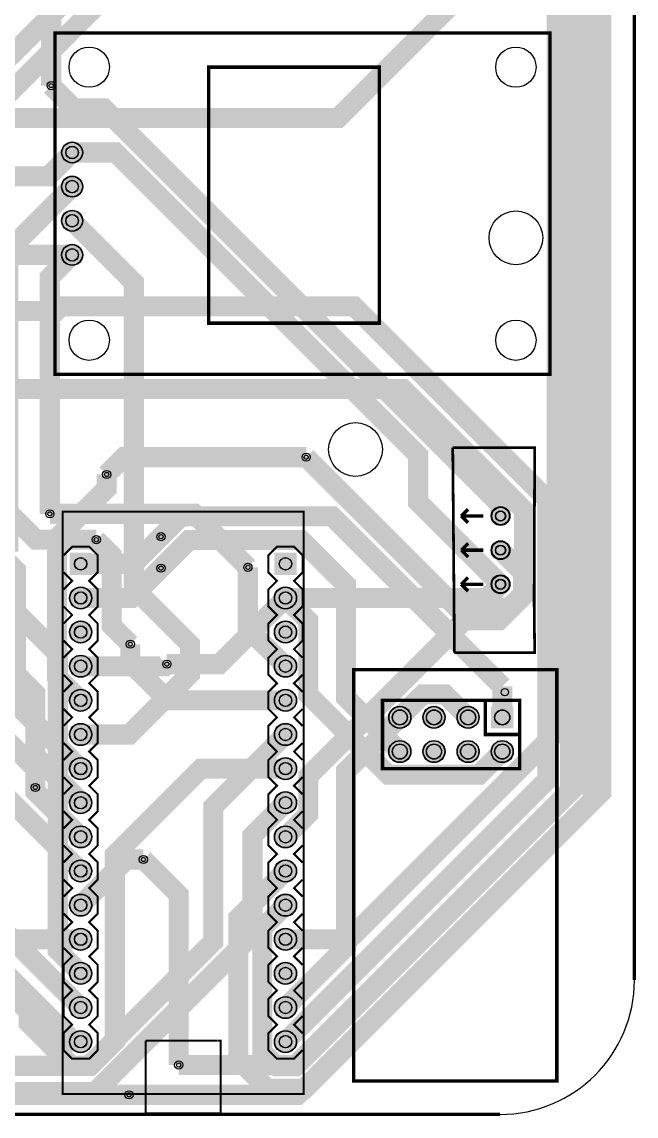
# Model space of a CAD drawing. Header units: millimetres. Extents: x 47 to 252, y 53 to 192.
# Drawn here: x 206.7 to 252.4, y 53.4 to 134.8 of the extents above; entities that cross this region are included whole.
import ezdxf

# ---------------------------------------------------------------- set-up
doc = ezdxf.new("R2010")
doc.units = ezdxf.units.MM
for name, color, linetype, true_color in [('BoardOutLine', 7, 'Continuous', 0xff00ff), ('BottomLayer', 7, 'Continuous', 0x0000ff), ('BottomSolderMaskLayer', 7, 'Continuous', 0xaa00ff), ('Document', 7, 'Continuous', 0xffffff), ('Hole', 7, 'Continuous', 0x222222), ('Multi-Layer', 7, 'Continuous', 0xc0c0c0), ('TopLayer', 7, 'Continuous', 0xff0000), ('TopSilkLayer', 7, 'Continuous', 0xffcc00), ('TopSolderMaskLayer', 7, 'Continuous', 0x800080)]:
    doc.layers.add(name, color=color, linetype=linetype, true_color=true_color)

msp = doc.modelspace()

# ---------------------------------------------------------------- hatches: boundary and pattern name
at = {"layer": 'BottomSolderMaskLayer'}
for points in [[(209.652, 125.095, 1), (211.227, 125.095, 1)], [(209.652, 122.555, 1), (211.227, 122.555, 1)], [(209.652, 120.015, 1), (211.227, 120.015, 1)], [(209.652, 117.475, 1), (211.227, 117.475, 1)], [(241.618, 98.044, 1), (243.015, 98.044, 1)], [(241.618, 95.504, 1), (243.015, 95.504, 1)], [(210.249, 93.663), (210.249, 95.314), (211.9, 95.314), (211.9, 93.663)], [(225.489, 93.663), (225.489, 95.314), (227.14, 95.314), (227.14, 93.663)], [(241.618, 92.964, 1), (243.015, 92.964, 1)], [(210.249, 91.948, 1), (211.9, 91.948, 1)], [(225.489, 91.948, 1), (227.14, 91.948, 1)], [(210.249, 89.408, 1), (211.9, 89.408, 1)], [(225.489, 89.408, 1), (227.14, 89.408, 1)], [(210.249, 86.868, 1), (211.9, 86.868, 1)], [(225.489, 86.868, 1), (227.14, 86.868, 1)], [(210.249, 84.328, 1), (211.9, 84.328, 1)], [(225.489, 84.328, 1), (227.14, 84.328, 1)], [(233.998, 83.058, 1), (235.649, 83.058, 1)], [(236.538, 83.058, 1), (238.189, 83.058, 1)], [(239.078, 83.058, 1), (240.729, 83.058, 1)], [(243.269, 82.233), (241.618, 82.233), (241.618, 83.884), (243.269, 83.884)], [(210.249, 81.788, 1), (211.9, 81.788, 1)], [(225.489, 81.788, 1), (227.14, 81.788, 1)], [(233.998, 80.518, 1), (235.649, 80.518, 1)], [(236.538, 80.518, 1), (238.189, 80.518, 1)], [(239.078, 80.518, 1), (240.729, 80.518, 1)], [(241.618, 80.518, 1), (243.269, 80.518, 1)], [(210.249, 79.248, 1), (211.9, 79.248, 1)], [(225.489, 79.248, 1), (227.14, 79.248, 1)], [(210.249, 76.708, 1), (211.9, 76.708, 1)], [(225.489, 76.708, 1), (227.14, 76.708, 1)], [(210.249, 74.168, 1), (211.9, 74.168, 1)], [(225.489, 74.168, 1), (227.14, 74.168, 1)], [(210.249, 71.628, 1), (211.9, 71.628, 1)], [(225.489, 71.628, 1), (227.14, 71.628, 1)], [(210.249, 69.088, 1), (211.9, 69.088, 1)], [(225.489, 69.088, 1), (227.14, 69.088, 1)], [(210.249, 66.548, 1), (211.9, 66.548, 1)], [(225.489, 66.548, 1), (227.14, 66.548, 1)], [(210.249, 64.008, 1), (211.9, 64.008, 1)], [(225.489, 64.008, 1), (227.14, 64.008, 1)], [(210.249, 61.468, 1), (211.9, 61.468, 1)], [(225.489, 61.468, 1), (227.14, 61.468, 1)], [(210.249, 58.928, 1), (211.9, 58.928, 1)], [(225.489, 58.928, 1), (227.14, 58.928, 1)]]:
    msp.add_hatch(color=256, dxfattribs=at).paths.add_polyline_path(points)
at = {"layer": 'Document'}
for points in [[(227.594, 98.308), (227.594, 55.108), (221.544, 55.108), (221.544, 55.008), (227.594, 55.008), (227.694, 55.108), (227.694, 98.358), (227.644, 98.408), (209.744, 98.408), (209.694, 98.358), (209.694, 55.058), (209.744, 55.008), (215.794, 55.008), (215.794, 55.108), (209.794, 55.108), (209.794, 98.308), (227.544, 98.308)], [(215.844, 55.058), (215.844, 53.608), (215.894, 53.558), (221.494, 53.558), (221.544, 53.608), (221.544, 59.008), (221.494, 59.058), (215.894, 59.058), (215.844, 59.008), (215.844, 55.108), (215.944, 55.108), (215.944, 58.908), (215.994, 58.958), (221.394, 58.958), (221.444, 58.908), (221.444, 53.658), (215.994, 53.658), (215.944, 53.708), (215.944, 55.058), (215.944, 55.058)]]:
    msp.add_hatch(color=256, dxfattribs=at).paths.add_polyline_path(points)
at = {"layer": 'Multi-Layer'}
for points in [[(209.677, 125.095, 1), (211.201, 125.095, 1)], [(209.677, 122.555, 1), (211.201, 122.555, 1)], [(209.677, 120.015, 1), (211.201, 120.015, 1)], [(209.677, 117.475, 1), (211.201, 117.475, 1)], [(241.669, 98.044, 1), (242.964, 98.044, 1)], [(241.669, 95.504, 1), (242.964, 95.504, 1)], [(210.274, 93.688), (210.274, 95.288), (211.874, 95.288), (211.874, 93.688)], [(225.514, 93.688), (225.514, 95.288), (227.114, 95.288), (227.114, 93.688)], [(241.669, 92.964, 1), (242.964, 92.964, 1)], [(210.274, 91.948, 1), (211.874, 91.948, 1)], [(225.514, 91.948, 1), (227.114, 91.948, 1)], [(210.274, 89.408, 1), (211.874, 89.408, 1)], [(225.514, 89.408, 1), (227.114, 89.408, 1)], [(210.274, 86.868, 1), (211.874, 86.868, 1)], [(225.514, 86.868, 1), (227.114, 86.868, 1)], [(210.274, 84.328, 1), (211.874, 84.328, 1)], [(225.514, 84.328, 1), (227.114, 84.328, 1)], [(234.023, 83.058, 1), (235.623, 83.058, 1)], [(236.563, 83.058, 1), (238.163, 83.058, 1)], [(239.103, 83.058, 1), (240.703, 83.058, 1)], [(243.243, 82.258), (241.643, 82.258), (241.643, 83.858), (243.243, 83.858)], [(210.274, 81.788, 1), (211.874, 81.788, 1)], [(225.514, 81.788, 1), (227.114, 81.788, 1)], [(234.023, 80.518, 1), (235.623, 80.518, 1)], [(236.563, 80.518, 1), (238.163, 80.518, 1)], [(239.103, 80.518, 1), (240.703, 80.518, 1)], [(241.643, 80.518, 1), (243.243, 80.518, 1)], [(210.274, 79.248, 1), (211.874, 79.248, 1)], [(225.514, 79.248, 1), (227.114, 79.248, 1)], [(210.274, 76.708, 1), (211.874, 76.708, 1)], [(225.514, 76.708, 1), (227.114, 76.708, 1)], [(210.274, 74.168, 1), (211.874, 74.168, 1)], [(225.514, 74.168, 1), (227.114, 74.168, 1)], [(210.274, 71.628, 1), (211.874, 71.628, 1)], [(225.514, 71.628, 1), (227.114, 71.628, 1)], [(210.274, 69.088, 1), (211.874, 69.088, 1)], [(225.514, 69.088, 1), (227.114, 69.088, 1)], [(210.274, 66.548, 1), (211.874, 66.548, 1)], [(225.514, 66.548, 1), (227.114, 66.548, 1)], [(210.274, 64.008, 1), (211.874, 64.008, 1)], [(225.514, 64.008, 1), (227.114, 64.008, 1)], [(210.274, 61.468, 1), (211.874, 61.468, 1)], [(225.514, 61.468, 1), (227.114, 61.468, 1)], [(210.274, 58.928, 1), (211.874, 58.928, 1)], [(225.514, 58.928, 1), (227.114, 58.928, 1)]]:
    msp.add_hatch(color=256, dxfattribs=at).paths.add_polyline_path(points)
at = {"layer": 'TopSolderMaskLayer'}
for points in [[(209.652, 125.095, 1), (211.227, 125.095, 1)], [(209.652, 122.555, 1), (211.227, 122.555, 1)], [(209.652, 120.015, 1), (211.227, 120.015, 1)], [(209.652, 117.475, 1), (211.227, 117.475, 1)], [(241.618, 98.044, 1), (243.015, 98.044, 1)], [(241.618, 95.504, 1), (243.015, 95.504, 1)], [(210.249, 93.663), (210.249, 95.314), (211.9, 95.314), (211.9, 93.663)], [(225.489, 93.663), (225.489, 95.314), (227.14, 95.314), (227.14, 93.663)], [(241.618, 92.964, 1), (243.015, 92.964, 1)], [(210.249, 91.948, 1), (211.9, 91.948, 1)], [(225.489, 91.948, 1), (227.14, 91.948, 1)], [(210.249, 89.408, 1), (211.9, 89.408, 1)], [(225.489, 89.408, 1), (227.14, 89.408, 1)], [(210.249, 86.868, 1), (211.9, 86.868, 1)], [(225.489, 86.868, 1), (227.14, 86.868, 1)], [(210.249, 84.328, 1), (211.9, 84.328, 1)], [(225.489, 84.328, 1), (227.14, 84.328, 1)], [(233.998, 83.058, 1), (235.649, 83.058, 1)], [(236.538, 83.058, 1), (238.189, 83.058, 1)], [(239.078, 83.058, 1), (240.729, 83.058, 1)], [(243.269, 82.233), (241.618, 82.233), (241.618, 83.884), (243.269, 83.884)], [(210.249, 81.788, 1), (211.9, 81.788, 1)], [(225.489, 81.788, 1), (227.14, 81.788, 1)], [(233.998, 80.518, 1), (235.649, 80.518, 1)], [(236.538, 80.518, 1), (238.189, 80.518, 1)], [(239.078, 80.518, 1), (240.729, 80.518, 1)], [(241.618, 80.518, 1), (243.269, 80.518, 1)], [(210.249, 79.248, 1), (211.9, 79.248, 1)], [(225.489, 79.248, 1), (227.14, 79.248, 1)], [(210.249, 76.708, 1), (211.9, 76.708, 1)], [(225.489, 76.708, 1), (227.14, 76.708, 1)], [(210.249, 74.168, 1), (211.9, 74.168, 1)], [(225.489, 74.168, 1), (227.14, 74.168, 1)], [(210.249, 71.628, 1), (211.9, 71.628, 1)], [(225.489, 71.628, 1), (227.14, 71.628, 1)], [(210.249, 69.088, 1), (211.9, 69.088, 1)], [(225.489, 69.088, 1), (227.14, 69.088, 1)], [(210.249, 66.548, 1), (211.9, 66.548, 1)], [(225.489, 66.548, 1), (227.14, 66.548, 1)], [(210.249, 64.008, 1), (211.9, 64.008, 1)], [(225.489, 64.008, 1), (227.14, 64.008, 1)], [(210.249, 61.468, 1), (211.9, 61.468, 1)], [(225.489, 61.468, 1), (227.14, 61.468, 1)], [(210.249, 58.928, 1), (211.9, 58.928, 1)], [(225.489, 58.928, 1), (227.14, 58.928, 1)]]:
    msp.add_hatch(color=256, dxfattribs=at).paths.add_polyline_path(points)

# ---------------------------------------------------------------- linework, layer by layer
at = {"layer": 'BoardOutLine', "const_width": 0.254}
for points in [[(252.277, 181.516), (252.277, 63.516)], [(242.277, 53.516), (57.277, 53.516)]]:
    msp.add_lwpolyline(points, dxfattribs=at)
at = {"layer": 'BoardOutLine'}
msp.add_arc((242.277, 63.516), 10, 270, 0, dxfattribs=at)
at = {"layer": 'BottomLayer', "const_width": 1.5}
for points in [[(226.314, 71.628), (222.804, 68.118), (222.804, 57.588), (224.963, 55.429), (227.762, 55.429), (249.806, 77.473), (249.806, 171.524), (243.734, 177.596), (239.925, 177.596), (229.087, 188.435), (132.012, 188.435), (114.955, 171.378), (114.955, 168.027), (108.268, 161.339), (108.268, 149.098)], [(228.442, 186.74), (228.442, 182.874), (248.152, 163.163), (248.152, 78.172), (227.09, 57.11), (225.666, 57.11), (224.585, 58.191), (224.585, 67.359), (226.314, 69.088)], [(173.101, 170.18), (173.375, 170.18), (187.226, 184.031), (221.785, 184.031), (246.486, 159.33), (246.486, 81.984), (231.051, 66.548), (226.314, 66.548)], [(205.656, 132.08), (233.735, 160.159), (235.92, 160.159)], [(202.008, 125.481), (202.008, 125.771), (233.747, 157.509), (243.077, 157.509)], [(242.316, 98.044), (242.316, 98.86), (212.796, 128.38), (210.571, 128.38), (208.876, 130.075)], [(210.439, 125.095), (213.667, 125.095), (236.189, 102.573), (236.189, 99.091), (242.316, 92.964)], [(210.439, 122.555), (205.697, 117.813), (205.697, 95.393)], [(211.074, 81.788), (214.696, 81.788), (219.205, 86.297), (219.205, 88.498), (215.032, 92.671), (215.032, 115.422), (210.439, 120.015)], [(210.439, 117.475), (208.782, 115.817), (208.782, 98.205)], [(242.316, 95.504), (244.002, 93.819), (244.002, 92.238), (242.971, 91.207), (239.07, 91.207), (227.856, 102.421)], [(211.074, 84.328), (209.309, 86.094), (209.309, 96.393), (213.004, 100.088), (213.004, 101.138)], [(211.074, 76.708), (211.074, 76.813), (208.152, 79.736), (207.203, 79.736), (189.825, 97.113), (189.825, 97.957)], [(242.443, 85.359), (229.781, 98.022), (218.566, 98.022), (217.051, 96.506)], [(214.764, 88.507), (213.378, 89.893), (213.378, 95.148), (212.24, 96.287)], [(234.823, 80.518), (230.823, 84.518), (230.823, 92.917), (227.485, 96.255), (219.138, 96.255), (217.051, 94.168)], [(211.074, 79.248), (206.263, 84.06), (206.263, 94), (205.697, 94.566)], [(226.314, 86.868), (223.517, 89.665), (223.517, 94.227)], [(211.074, 71.628), (204.307, 78.395), (204.307, 79.987), (191.158, 93.136)], [(226.314, 91.948), (228.019, 90.244), (228.019, 84.741), (233.966, 78.794), (240.719, 78.794), (242.443, 80.518)], [(211.074, 66.548), (205.3, 66.548), (182.059, 89.789), (181.033, 89.789)], [(211.074, 86.868), (211.089, 86.854), (217.315, 86.854), (217.482, 87.02)], [(234.823, 83.058), (236.536, 84.771), (238.191, 84.771), (239.903, 83.058)], [(242.443, 83.058), (242.443, 85.359)], [(226.314, 79.248), (220.03, 79.248), (213.614, 72.832), (213.614, 58.94), (211.809, 57.135), (205.28, 57.135), (201.931, 60.484)], [(211.074, 74.168), (207.702, 77.54), (207.702, 77.846)], [(211.074, 58.928), (210.581, 58.928), (192.395, 77.114)], [(215.742, 72.486), (218.37, 69.859), (218.37, 57.196)], [(179.477, 67.816), (179.477, 66.867), (191.375, 54.97), (214.672, 54.97)]]:
    msp.add_lwpolyline(points, dxfattribs=at)
at = {"layer": 'BottomSolderMaskLayer'}
for centre, radius in [((210.439, 125.095), 0.787), ((210.439, 125.095), 0.472), ((210.439, 122.555), 0.787), ((210.439, 122.555), 0.472), ((210.439, 120.015), 0.787), ((210.439, 120.015), 0.472), ((210.439, 117.475), 0.787), ((210.439, 117.475), 0.472), ((242.316, 98.044), 0.699), ((242.316, 98.044), 0.383), ((242.316, 95.504), 0.699), ((242.316, 95.504), 0.383), ((211.074, 94.488), 0.464), ((226.314, 94.488), 0.464), ((242.316, 92.964), 0.699), ((242.316, 92.964), 0.383), ((211.074, 91.948), 0.825), ((211.074, 91.948), 0.464), ((226.314, 91.948), 0.825), ((226.314, 91.948), 0.464), ((211.074, 89.408), 0.825), ((211.075, 89.409), 0.464), ((226.314, 89.408), 0.825), ((226.314, 89.408), 0.464), ((211.074, 86.868), 0.825), ((211.074, 86.868), 0.464), ((226.314, 86.868), 0.825), ((226.315, 86.868), 0.464), ((211.074, 84.328), 0.825), ((211.075, 84.329), 0.464), ((226.314, 84.328), 0.825), ((226.314, 84.328), 0.464), ((234.823, 83.058), 0.825), ((237.363, 83.058), 0.825), ((239.903, 83.058), 0.825), ((234.823, 83.058), 0.567), ((237.363, 83.058), 0.567), ((239.903, 83.058), 0.567), ((242.443, 83.058), 0.567), ((211.074, 81.788), 0.825), ((211.074, 81.788), 0.464), ((226.314, 81.788), 0.825), ((226.315, 81.788), 0.464), ((234.823, 80.518), 0.825), ((234.823, 80.518), 0.567), ((237.363, 80.518), 0.825), ((237.363, 80.518), 0.567), ((239.903, 80.518), 0.825), ((239.903, 80.518), 0.567), ((242.443, 80.518), 0.825), ((242.443, 80.518), 0.567), ((211.074, 79.248), 0.825), ((226.314, 79.248), 0.825), ((211.075, 79.249), 0.464), ((226.314, 79.248), 0.464), ((211.074, 76.708), 0.825), ((226.314, 76.708), 0.825), ((211.074, 76.708), 0.464), ((226.315, 76.708), 0.464), ((211.074, 74.168), 0.825), ((226.314, 74.168), 0.825), ((211.075, 74.169), 0.464), ((226.314, 74.168), 0.464), ((211.074, 71.628), 0.825), ((211.074, 71.628), 0.464), ((226.314, 71.628), 0.825), ((226.315, 71.628), 0.464), ((211.074, 69.088), 0.825), ((211.075, 69.089), 0.464), ((226.314, 69.088), 0.825), ((226.314, 69.088), 0.464), ((211.074, 66.548), 0.825), ((211.074, 66.548), 0.464), ((226.314, 66.548), 0.825), ((226.315, 66.548), 0.464), ((211.074, 64.008), 0.825), ((211.075, 64.009), 0.464), ((226.314, 64.008), 0.825), ((226.314, 64.008), 0.464), ((211.074, 61.468), 0.825), ((211.074, 61.468), 0.464), ((226.314, 61.468), 0.825), ((226.315, 61.468), 0.464), ((211.074, 58.928), 0.825), ((226.314, 58.928), 0.825), ((211.074, 58.928), 0.464), ((226.314, 58.928), 0.464)]:
    msp.add_circle(centre, radius, dxfattribs=at)
at = {"layer": 'Hole'}
for centre in [(208.876, 130.075), (227.856, 102.421), (213.004, 101.138), (208.782, 98.205), (212.24, 96.287), (217.051, 96.506), (217.051, 94.168), (223.517, 94.227), (214.764, 88.507), (217.482, 87.02), (207.702, 77.846), (215.742, 72.486), (218.37, 57.196), (214.672, 54.97)]:
    msp.add_circle(centre, 0.153, dxfattribs=at)
at = {"layer": 'Multi-Layer'}
for centre, radius in [((211.709, 131.445), 1.5), ((243.459, 131.445), 1.5), ((208.876, 130.075), 0.305), ((210.439, 125.095), 0.762), ((210.439, 125.095), 0.457), ((210.439, 122.555), 0.762), ((210.439, 122.555), 0.457), ((210.439, 120.015), 0.762), ((243.459, 118.745), 2), ((210.439, 120.015), 0.457), ((210.439, 117.475), 0.762), ((210.439, 117.475), 0.457), ((211.709, 111.125), 1.5), ((243.459, 111.125), 1.5), ((231.521, 102.997), 2), ((227.856, 102.421), 0.305), ((213.004, 101.138), 0.305), ((242.316, 98.044), 0.648), ((208.782, 98.205), 0.305), ((242.316, 98.044), 0.356), ((212.24, 96.287), 0.305), ((217.051, 96.506), 0.305), ((242.316, 95.504), 0.648), ((242.316, 95.504), 0.356), ((211.074, 94.488), 0.45), ((217.051, 94.168), 0.305), ((223.517, 94.227), 0.305), ((226.314, 94.488), 0.45), ((242.316, 92.964), 0.648), ((242.316, 92.964), 0.356), ((211.074, 91.948), 0.8), ((211.074, 91.948), 0.45), ((226.314, 91.948), 0.8), ((226.314, 91.948), 0.45), ((211.074, 89.408), 0.8), ((211.075, 89.409), 0.45), ((226.314, 89.408), 0.8), ((226.314, 89.408), 0.45), ((214.764, 88.507), 0.305), ((211.074, 86.868), 0.8), ((211.074, 86.868), 0.45), ((217.482, 87.02), 0.305), ((226.314, 86.868), 0.8), ((226.315, 86.868), 0.45), ((211.074, 84.328), 0.8), ((211.075, 84.329), 0.45), ((226.314, 84.328), 0.8), ((226.314, 84.328), 0.45), ((234.823, 83.058), 0.8), ((234.823, 83.058), 0.55), ((237.363, 83.058), 0.8), ((237.363, 83.058), 0.55), ((239.903, 83.058), 0.8), ((239.903, 83.058), 0.55), ((242.443, 83.058), 0.55), ((211.074, 81.788), 0.8), ((226.314, 81.788), 0.8), ((211.074, 81.788), 0.45), ((226.315, 81.788), 0.45), ((234.823, 80.518), 0.8), ((234.823, 80.518), 0.55), ((237.363, 80.518), 0.8), ((237.363, 80.518), 0.55), ((239.903, 80.518), 0.8), ((239.903, 80.518), 0.55), ((242.443, 80.518), 0.8), ((242.443, 80.518), 0.55), ((211.074, 79.248), 0.8), ((226.314, 79.248), 0.8), ((211.075, 79.249), 0.45), ((226.314, 79.248), 0.45), ((207.702, 77.846), 0.305), ((211.074, 76.708), 0.8), ((226.314, 76.708), 0.8), ((211.074, 76.708), 0.45), ((226.315, 76.708), 0.45), ((211.074, 74.168), 0.8), ((226.314, 74.168), 0.8), ((211.075, 74.169), 0.45), ((226.314, 74.168), 0.45), ((215.742, 72.486), 0.305), ((211.074, 71.628), 0.8), ((211.074, 71.628), 0.45), ((226.314, 71.628), 0.8), ((226.315, 71.628), 0.45), ((211.074, 69.088), 0.8), ((211.075, 69.089), 0.45), ((226.314, 69.088), 0.8), ((226.314, 69.088), 0.45), ((211.074, 66.548), 0.8), ((211.074, 66.548), 0.45), ((226.314, 66.548), 0.8), ((226.315, 66.548), 0.45), ((211.074, 64.008), 0.8), ((211.075, 64.009), 0.45), ((226.314, 64.008), 0.8), ((226.314, 64.008), 0.45), ((211.074, 61.468), 0.8), ((211.074, 61.468), 0.45), ((226.314, 61.468), 0.8), ((226.315, 61.468), 0.45), ((211.074, 58.928), 0.8), ((226.314, 58.928), 0.8), ((211.074, 58.928), 0.45), ((226.314, 58.928), 0.45), ((218.37, 57.196), 0.305), ((214.672, 54.97), 0.305)]:
    msp.add_circle(centre, radius, dxfattribs=at)
at = {"layer": 'TopLayer', "const_width": 1.5}
for points in [[(187.89, 163.498), (226.45, 163.498), (249.181, 140.767), (249.181, 76.916), (227.235, 54.97), (214.672, 54.97)], [(191.432, 157.353), (193.879, 159.8), (227.762, 159.8), (247.501, 140.061), (247.501, 77.62), (227.076, 57.196), (218.37, 57.196)], [(226.314, 58.928), (245.812, 78.425), (245.812, 99.244), (231.409, 113.646), (209.614, 113.646), (209.269, 113.301), (150.243, 113.301), (118.409, 145.136), (97.567, 145.136)], [(186.52, 142.087), (187.233, 142.8), (204.614, 142.8), (208.876, 138.539), (208.876, 130.075)], [(226.314, 74.168), (228.02, 75.874), (228.02, 78.69), (239.616, 90.286), (242.194, 90.286), (244.072, 92.164), (244.072, 98.483), (235.06, 107.495), (146.384, 107.495), (129.514, 124.365), (129.514, 125.083), (112.505, 142.092), (89.446, 142.092)], [(243.077, 140.509), (230.224, 127.656), (184.933, 127.656), (182.759, 125.481)], [(210.439, 117.475), (183.233, 117.475), (177.854, 122.854), (177.854, 129.191), (180.181, 131.517), (180.181, 132.588)], [(197.826, 125.021), (199.52, 123.327), (208.672, 123.327), (210.439, 125.095)], [(115.768, 92.446), (124.134, 100.812), (144.611, 100.812), (147.243, 103.445), (200.594, 103.445), (207.752, 96.287), (212.24, 96.287)], [(213.004, 101.138), (214.287, 102.421), (227.856, 102.421)], [(207.702, 77.846), (207.702, 84.838), (192.523, 100.018)], [(223.517, 94.227), (219.539, 98.205), (208.782, 98.205)], [(217.051, 96.506), (215.032, 94.488), (213.375, 94.488)], [(211.074, 94.488), (213.375, 94.488)], [(211.074, 91.948), (214.831, 91.948), (217.051, 94.168)], [(211.074, 64.008), (209.37, 65.712), (209.37, 87.78), (204.235, 92.915)], [(242.316, 92.964), (241.3, 91.948), (226.314, 91.948)], [(217.482, 87.02), (221.387, 87.02), (226.314, 91.948)], [(226.314, 84.328), (217.562, 84.328), (214.764, 87.126), (214.764, 88.507)], [(211.074, 61.468), (204.609, 67.934), (204.609, 84.669)], [(226.314, 61.468), (230.819, 65.973), (230.819, 79.054), (234.823, 83.058)], [(170.307, 74.676), (193.696, 74.676), (207.199, 61.172), (207.199, 60.324), (210.398, 57.125), (211.681, 57.125), (220.941, 66.385), (220.941, 76.415), (226.314, 81.788)], [(158.521, 61.216), (158.521, 59.951), (163.304, 55.168), (212.139, 55.168), (223.865, 66.894), (223.865, 74.259), (226.314, 76.708)], [(215.742, 72.486), (214.472, 72.486), (211.074, 69.088)]]:
    msp.add_lwpolyline(points, dxfattribs=at)
at = {"layer": 'TopSilkLayer'}
for points, const_width in [([(245.999, 133.985), (245.999, 108.585), (209.169, 108.585), (209.169, 133.985), (245.999, 133.985)], 0.254), ([(233.299, 131.445), (233.299, 112.395), (220.599, 112.395), (220.599, 131.445), (233.299, 131.445)], 0.254), ([(209.728, 55.042), (209.728, 98.374), (227.661, 98.374), (227.661, 55.042), (209.728, 55.042)], 0.152), ([(231.394, 56.007), (231.394, 86.614), (246.507, 86.614), (246.507, 56.007), (231.394, 56.007)], 0.254), ([(243.733, 81.388), (243.733, 79.238), (233.533, 79.238), (233.533, 84.338), (243.733, 84.338), (243.733, 81.388)], 0.254)]:
    msp.add_lwpolyline(points, close=True, dxfattribs=dict(at, const_width=const_width))
for points, const_width in [([(238.76, 103.124), (238.887, 87.884)], 0.203), ([(238.887, 87.884), (244.856, 87.884), (244.816, 91.694), (244.856, 103.124), (238.76, 103.124)], 0.203), ([(239.395, 98.044), (239.903, 98.552)], 0.254), ([(239.395, 98.044), (239.903, 97.536)], 0.254), ([(241.046, 98.044), (239.395, 98.044)], 0.254), ([(239.395, 95.504), (239.903, 96.012)], 0.254), ([(209.805, 65.914), (210.44, 65.279), (209.805, 64.644), (209.805, 63.373), (210.44, 62.738), (209.805, 62.103), (209.805, 60.833), (210.44, 60.198), (209.805, 59.563), (209.805, 58.293), (210.44, 57.658), (211.71, 57.658), (212.345, 58.293), (212.345, 59.563), (211.71, 60.198), (212.345, 60.833), (212.345, 62.103), (211.71, 62.738), (212.345, 63.373), (212.345, 64.644), (211.71, 65.279), (212.345, 65.914), (212.345, 67.184), (211.71, 67.819), (212.345, 68.454), (212.345, 69.724), (211.71, 70.359), (212.345, 70.994), (212.345, 72.264), (211.71, 72.899), (212.345, 73.534), (212.345, 74.804), (211.71, 75.439), (212.345, 76.074), (212.345, 77.344), (211.71, 77.979), (212.345, 78.614), (212.345, 79.884), (211.71, 80.519), (212.345, 81.154), (212.345, 82.424), (211.71, 83.059), (212.345, 83.694), (212.345, 84.964), (211.71, 85.599), (212.345, 86.234), (212.345, 87.504), (211.71, 88.139), (212.345, 88.774), (212.345, 90.043), (211.71, 90.678), (212.345, 91.313), (212.345, 92.583), (211.71, 93.218), (212.345, 93.853), (212.345, 95.123), (211.71, 95.758), (210.44, 95.758), (209.805, 95.123)], 0.152), ([(227.584, 95.123), (226.949, 95.758), (225.679, 95.758), (225.044, 95.123)], 0.152), ([(227.584, 87.502), (226.949, 88.137), (227.584, 88.773), (227.584, 90.043), (226.949, 90.678), (227.584, 91.313), (227.584, 92.583), (226.949, 93.218), (227.584, 93.853), (227.584, 95.123), (226.949, 95.758), (225.679, 95.758), (225.044, 95.123), (225.044, 93.853), (225.679, 93.218), (225.044, 92.583), (225.044, 91.313), (225.679, 90.678), (225.044, 90.043), (225.044, 88.773), (225.679, 88.137), (225.044, 87.502), (225.044, 86.232), (225.679, 85.597), (225.044, 84.962), (225.044, 83.692), (225.679, 83.057), (225.044, 82.422), (225.044, 81.152), (225.679, 80.517), (225.044, 79.882), (225.044, 78.612), (225.679, 77.977), (225.044, 77.342), (225.044, 76.072), (225.679, 75.437), (225.044, 74.802), (225.044, 73.532), (225.679, 72.897), (225.044, 72.262), (225.044, 70.992), (225.679, 70.357), (225.044, 69.722), (225.044, 68.452), (225.679, 67.817), (225.044, 67.182), (225.044, 65.912), (225.679, 65.278), (225.044, 64.643), (225.044, 63.373), (225.679, 62.738), (225.044, 62.103), (225.044, 60.833), (225.679, 60.198), (225.044, 59.563), (225.044, 58.293), (225.679, 57.658), (226.949, 57.658), (227.584, 58.293)], 0.152), ([(239.395, 95.504), (239.903, 94.996)], 0.254), ([(241.046, 95.504), (239.395, 95.504)], 0.254), ([(209.805, 93.853), (210.44, 93.218), (209.805, 92.583)], 0.152), ([(225.044, 93.853), (225.679, 93.218), (225.044, 92.583)], 0.152), ([(227.584, 92.583), (226.949, 93.218), (227.584, 93.853)], 0.152), ([(239.395, 92.964), (239.903, 93.472)], 0.254), ([(241.046, 92.964), (239.395, 92.964)], 0.254), ([(239.395, 92.964), (239.903, 92.456)], 0.254), ([(209.805, 91.313), (210.44, 90.678), (209.805, 90.043)], 0.152), ([(225.044, 91.313), (225.679, 90.678), (225.044, 90.043)], 0.152), ([(227.584, 90.043), (226.949, 90.678), (227.584, 91.313)], 0.152), ([(209.805, 88.774), (210.44, 88.139), (209.805, 87.504)], 0.152), ([(225.044, 88.773), (225.679, 88.137), (225.044, 87.502)], 0.152), ([(227.584, 87.502), (226.949, 88.137), (227.584, 88.773)], 0.152), ([(209.805, 86.234), (210.44, 85.599), (209.805, 84.964)], 0.152), ([(225.044, 86.232), (225.679, 85.597), (225.044, 84.962)], 0.152), ([(227.584, 84.962), (226.949, 85.597), (227.584, 86.232)], 0.152), ([(243.733, 81.788), (241.183, 81.788), (241.183, 84.338)], 0.254), ([(209.805, 83.694), (210.44, 83.059), (209.805, 82.424)], 0.152), ([(225.044, 83.692), (225.679, 83.057), (225.044, 82.422)], 0.152), ([(227.584, 82.422), (226.949, 83.057), (227.584, 83.692)], 0.152), ([(209.805, 81.154), (210.44, 80.519), (209.805, 79.884)], 0.152), ([(225.044, 81.152), (225.679, 80.517), (225.044, 79.882)], 0.152), ([(227.584, 79.883), (226.949, 80.518), (227.584, 81.153)], 0.152), ([(209.805, 78.614), (210.44, 77.979), (209.805, 77.344)], 0.152), ([(225.044, 78.612), (225.679, 77.977), (225.044, 77.342)], 0.152), ([(227.584, 77.342), (226.949, 77.977), (227.584, 78.612)], 0.152), ([(209.805, 76.074), (210.44, 75.439), (209.805, 74.804)], 0.152), ([(225.044, 76.072), (225.679, 75.437), (225.044, 74.802)], 0.152), ([(227.584, 74.802), (226.949, 75.437), (227.584, 76.072)], 0.152), ([(209.805, 73.533), (210.44, 72.898), (209.805, 72.263)], 0.152), ([(225.044, 73.532), (225.679, 72.897), (225.044, 72.262)], 0.152), ([(227.584, 72.262), (226.949, 72.897), (227.584, 73.532)], 0.152), ([(209.805, 70.994), (210.44, 70.359), (209.805, 69.724)], 0.152), ([(225.044, 70.992), (225.679, 70.357), (225.044, 69.722)], 0.152), ([(227.584, 69.722), (226.949, 70.357), (227.584, 70.992)], 0.152), ([(209.805, 68.454), (210.44, 67.819), (209.805, 67.184)], 0.152), ([(225.044, 68.452), (225.679, 67.817), (225.044, 67.182)], 0.152), ([(227.584, 67.182), (226.949, 67.817), (227.584, 68.452)], 0.152), ([(225.044, 65.912), (225.679, 65.278), (225.044, 64.643)], 0.152), ([(227.584, 64.643), (226.949, 65.278), (227.584, 65.912)], 0.152), ([(225.044, 63.373), (225.679, 62.738), (225.044, 62.103)], 0.152), ([(227.584, 62.103), (226.949, 62.738), (227.584, 63.373)], 0.152), ([(225.044, 60.833), (225.679, 60.198), (225.044, 59.563)], 0.152), ([(227.584, 59.563), (226.949, 60.198), (227.584, 60.833)], 0.152), ([(215.9, 59.004), (216.154, 59.004)], 0.152), ([(215.9, 55.118), (215.9, 53.594), (221.488, 53.594), (221.488, 59.004), (221.279, 59.004)], 0.152), ([(215.9, 55.118), (215.9, 59.004)], 0.152), ([(216.154, 59.004), (221.234, 59.004)], 0.152), ([(225.044, 58.293), (225.679, 57.658), (226.949, 57.658), (227.584, 58.293)], 0.152)]:
    msp.add_lwpolyline(points, dxfattribs=dict(at, const_width=const_width))
msp.add_circle((242.633, 84.938), 0.272, dxfattribs=at)
at = {"layer": 'TopSolderMaskLayer'}
for centre, radius in [((210.439, 125.095), 0.787), ((210.439, 125.095), 0.472), ((210.439, 122.555), 0.787), ((210.439, 122.555), 0.472), ((210.439, 120.015), 0.787), ((210.439, 120.015), 0.472), ((210.439, 117.475), 0.787), ((210.439, 117.475), 0.472), ((242.316, 98.044), 0.699), ((242.316, 98.044), 0.383), ((242.316, 95.504), 0.699), ((242.316, 95.504), 0.383), ((211.074, 94.488), 0.464), ((226.314, 94.488), 0.464), ((242.316, 92.964), 0.699), ((242.316, 92.964), 0.383), ((211.074, 91.948), 0.825), ((211.074, 91.948), 0.464), ((226.314, 91.948), 0.825), ((226.314, 91.948), 0.464), ((211.074, 89.408), 0.825), ((211.075, 89.409), 0.464), ((226.314, 89.408), 0.825), ((226.314, 89.408), 0.464), ((211.074, 86.868), 0.825), ((211.074, 86.868), 0.464), ((226.314, 86.868), 0.825), ((226.315, 86.868), 0.464), ((211.074, 84.328), 0.825), ((211.075, 84.329), 0.464), ((226.314, 84.328), 0.825), ((226.314, 84.328), 0.464), ((234.823, 83.058), 0.825), ((237.363, 83.058), 0.825), ((239.903, 83.058), 0.825), ((234.823, 83.058), 0.567), ((237.363, 83.058), 0.567), ((239.903, 83.058), 0.567), ((242.443, 83.058), 0.567), ((211.074, 81.788), 0.825), ((211.074, 81.788), 0.464), ((226.314, 81.788), 0.825), ((226.315, 81.788), 0.464), ((234.823, 80.518), 0.825), ((234.823, 80.518), 0.567), ((237.363, 80.518), 0.825), ((237.363, 80.518), 0.567), ((239.903, 80.518), 0.825), ((239.903, 80.518), 0.567), ((242.443, 80.518), 0.825), ((242.443, 80.518), 0.567), ((211.074, 79.248), 0.825), ((226.314, 79.248), 0.825), ((211.075, 79.249), 0.464), ((226.314, 79.248), 0.464), ((211.074, 76.708), 0.825), ((226.314, 76.708), 0.825), ((211.074, 76.708), 0.464), ((226.315, 76.708), 0.464), ((211.074, 74.168), 0.825), ((226.314, 74.168), 0.825), ((211.075, 74.169), 0.464), ((226.314, 74.168), 0.464), ((211.074, 71.628), 0.825), ((211.074, 71.628), 0.464), ((226.314, 71.628), 0.825), ((226.315, 71.628), 0.464), ((211.074, 69.088), 0.825), ((211.075, 69.089), 0.464), ((226.314, 69.088), 0.825), ((226.314, 69.088), 0.464), ((211.074, 66.548), 0.825), ((211.074, 66.548), 0.464), ((226.314, 66.548), 0.825), ((226.315, 66.548), 0.464), ((211.074, 64.008), 0.825), ((211.075, 64.009), 0.464), ((226.314, 64.008), 0.825), ((226.314, 64.008), 0.464), ((211.074, 61.468), 0.825), ((211.074, 61.468), 0.464), ((226.314, 61.468), 0.825), ((226.315, 61.468), 0.464), ((211.074, 58.928), 0.825), ((226.314, 58.928), 0.825), ((211.074, 58.928), 0.464), ((226.314, 58.928), 0.464)]:
    msp.add_circle(centre, radius, dxfattribs=at)

doc.saveas('drawing.dxf')
